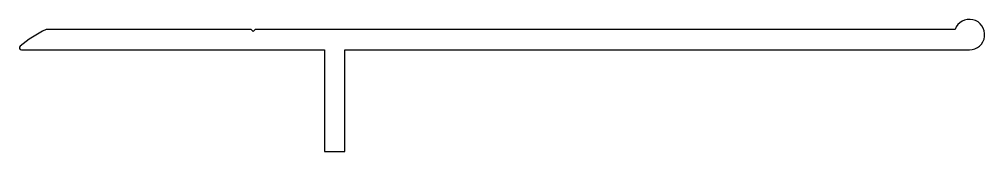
# Model space of a CAD drawing. Extents: x 663.5 to 758.5, y 564.2 to 577.2.
import ezdxf

# ---------------------------------------------------------------- set-up
doc = ezdxf.new("R2010")
doc.units = 0
doc.layers.get('0').update_dxf_attribs({"linetype": 'CONTINUOUS'})

msp = doc.modelspace()

# ---------------------------------------------------------------- linework, layer by layer
at = {"color": 7, "linetype": 'CONTINUOUS'}
msp.add_lwpolyline([(686.736, 576.19), (686.542, 575.99), (686.348, 576.19), (666.141, 576.19, 0.061406), (663.582, 574.544, 0.701584), (663.71, 574.19), (693.542, 574.19), (693.542, 564.19), (695.542, 564.19), (695.542, 574.19), (757.042, 574.19, 1.931852), (755.628, 576.19)], format="xyb", close=True, dxfattribs=at)

doc.saveas('drawing.dxf')
